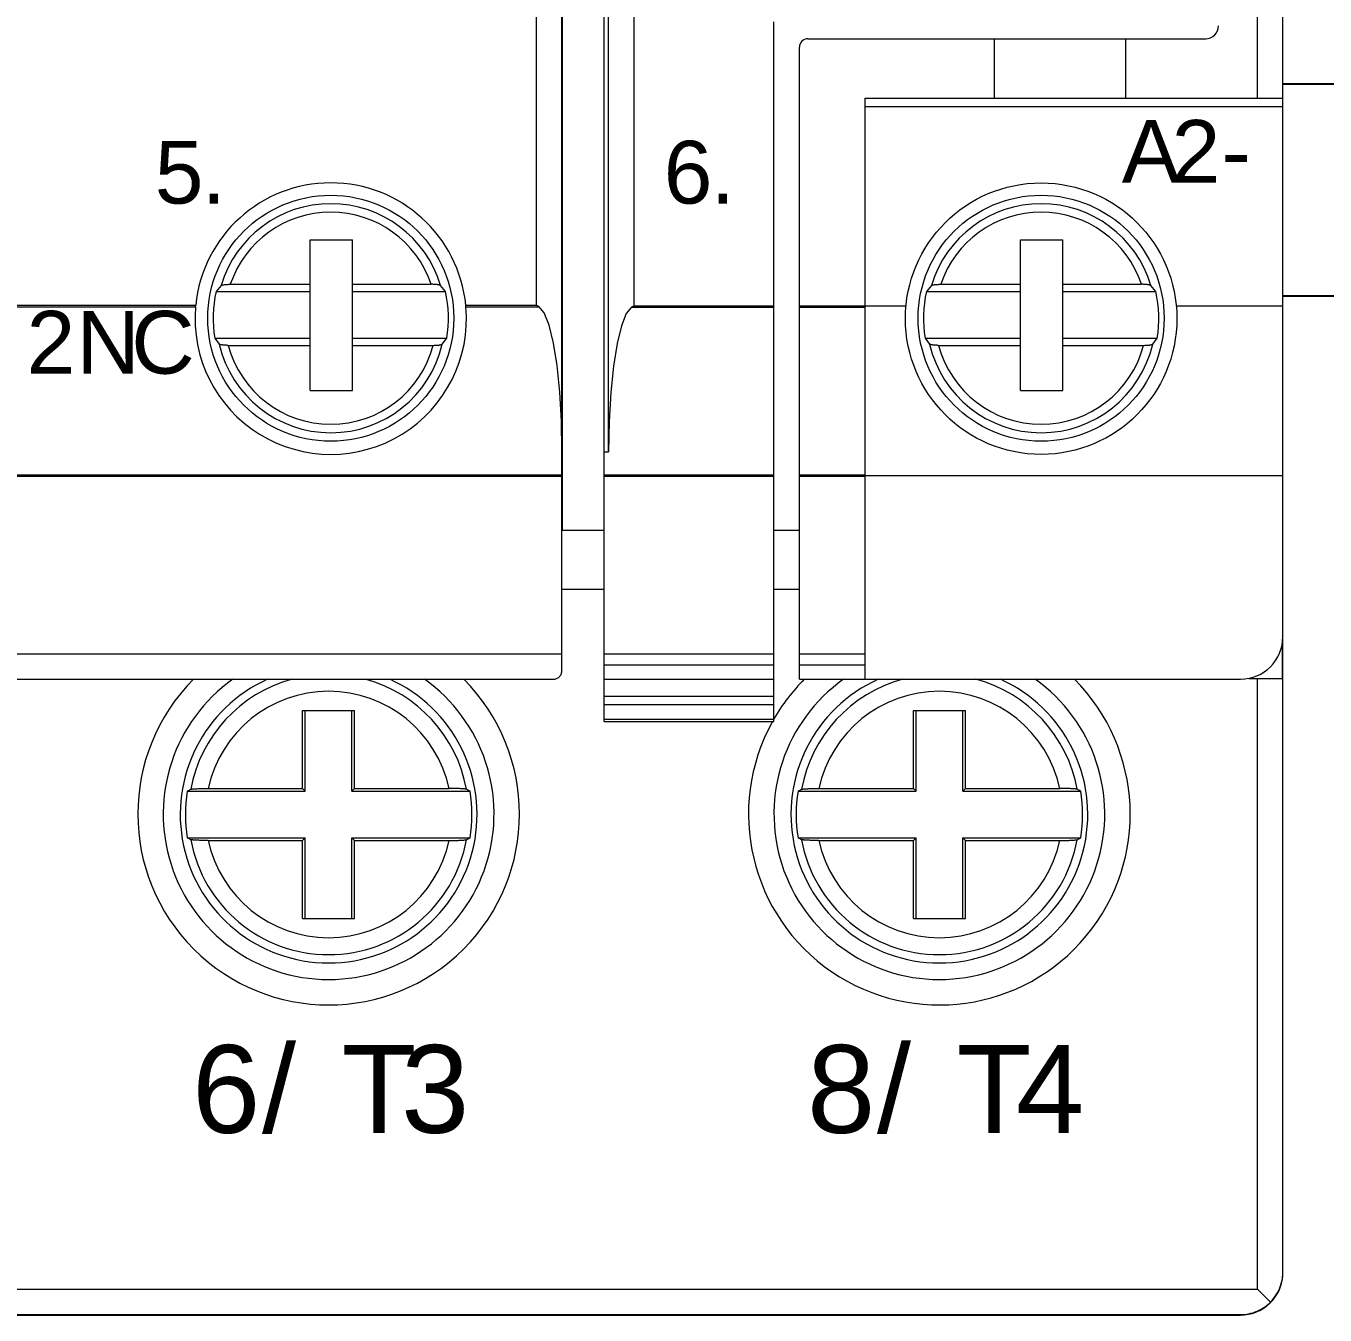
# Model space of a CAD drawing. Header units: millimetres. Extents: x 42356 to 50646, y 31507 to 39566.
# Drawn here: x 47828.06 to 47858.69, y 33159.46 to 33189.85 of the extents above; entities that cross this region are included whole.
import ezdxf

# ---------------------------------------------------------------- set-up
doc = ezdxf.new("R2010")
doc.units = ezdxf.units.MM
doc.set_wipeout_variables(frame=1)
doc.layers.add('000-PI-Oprema', color=30, linetype='Continuous', lineweight=5)
doc.layers.add('004-PI-DIN Šina', color=3, linetype='Continuous')
doc.styles.get("Standard").update_dxf_attribs({"font": 'arial.ttf'})

# ---------------------------------------------------------------- blocks, each defined once
blk = doc.blocks.new('*U103')
at = {"layer": '004-PI-DIN Šina'}
blk.add_lwpolyline([(540, -17.5), (540, 17.5), (0, 17.5), (0, -17.5)], close=True, dxfattribs=at)
blk.add_lwpolyline([(0, -12.5), (540, -12.5)], dxfattribs=at)
blk = doc.blocks.new('3RT2325-1BB40')
blk.add_wipeout([(48537.491, 38236.153), (48537.491, 38151.153), (48596.435, 38151.154), (48597.391, 38152.163), (48597.391, 38235.143), (48596.413, 38236.153)]).dxf.layer = '000-PI-Oprema'
at = {"layer": '000-PI-Oprema'}
for p, q in [((48581.391, 38165.143), (48581.391, 38222.143)), ((48580.391, 38166.343), (48580.391, 38220.943)), ((48580.401, 38169.653), (48580.401, 38217.653)), ((48581.491, 38171.504), (48581.491, 38215.782)), ((48579.791, 38174.959), (48579.791, 38212.327)), ((48582.091, 38174.948), (48582.091, 38212.338)), ((48596.791, 38179.843), (48596.791, 38207.443)), ((48597.391, 38179.843), (48597.391, 38207.443)), ((48585.391, 38165.143), (48585.391, 38181.643)), ((48586.191, 38181.243), (48595.571, 38181.243)), ((48590.591, 38179.843), (48590.591, 38181.243)), ((48593.691, 38179.843), (48593.691, 38181.243)), ((48585.991, 38166.143), (48585.991, 38181.043)), ((48587.541, 38179.843), (48597.391, 38179.843)), ((48587.541, 38166.143), (48587.541, 38179.843)), ((48597.391, 38179.643), (48597.391, 38179.843)), ((48587.541, 38179.643), (48597.391, 38179.643)), ((48597.391, 38174.943), (48597.391, 38179.643)), ((48574.456, 38176.503), (48575.456, 38176.503)), ((48574.456, 38175.453), (48574.456, 38176.503)), ((48575.456, 38175.453), (48575.456, 38176.503)), ((48591.206, 38176.503), (48592.206, 38176.503)), ((48591.206, 38175.453), (48591.206, 38176.503)), ((48592.206, 38175.453), (48592.206, 38176.503)), ((48572.354, 38175.424), (48572.238, 38175.283)), ((48572.354, 38175.424), (48572.357, 38175.427)), ((48572.357, 38175.427), (48572.361, 38175.429)), ((48572.361, 38175.429), (48572.366, 38175.432)), ((48572.366, 38175.432), (48572.372, 38175.434)), ((48572.372, 38175.434), (48572.38, 38175.436)), ((48572.38, 38175.436), (48572.389, 38175.438)), ((48572.389, 38175.438), (48572.399, 38175.441)), ((48572.399, 38175.441), (48572.41, 38175.442)), ((48572.41, 38175.442), (48572.421, 38175.444)), ((48572.421, 38175.444), (48572.434, 38175.446)), ((48572.434, 38175.446), (48572.448, 38175.447)), ((48572.448, 38175.447), (48572.462, 38175.449)), ((48572.462, 38175.449), (48572.477, 38175.45)), ((48572.477, 38175.45), (48572.492, 38175.451)), ((48572.492, 38175.451), (48572.507, 38175.452)), ((48572.507, 38175.452), (48572.523, 38175.452)), ((48572.523, 38175.452), (48572.54, 38175.453)), ((48572.54, 38175.453), (48572.556, 38175.453)), ((48572.556, 38175.453), (48572.573, 38175.453)), ((48572.573, 38175.453), (48574.456, 38175.453)), ((48574.456, 38175.283), (48574.456, 38175.453)), ((48575.456, 38175.453), (48577.31, 38175.453)), ((48575.456, 38175.283), (48575.456, 38175.453)), ((48577.323, 38175.453), (48577.31, 38175.453)), ((48577.337, 38175.453), (48577.323, 38175.453)), ((48577.35, 38175.453), (48577.337, 38175.453)), ((48577.364, 38175.452), (48577.35, 38175.453)), ((48577.377, 38175.451), (48577.364, 38175.452)), ((48577.39, 38175.451), (48577.377, 38175.451)), ((48577.402, 38175.45), (48577.39, 38175.451)), ((48577.414, 38175.449), (48577.402, 38175.45)), ((48577.426, 38175.448), (48577.414, 38175.449)), ((48577.438, 38175.447), (48577.426, 38175.448)), ((48577.449, 38175.446), (48577.438, 38175.447)), ((48577.46, 38175.444), (48577.449, 38175.446)), ((48577.469, 38175.443), (48577.46, 38175.444)), ((48577.478, 38175.441), (48577.469, 38175.443)), ((48577.487, 38175.44), (48577.478, 38175.441)), ((48577.495, 38175.438), (48577.487, 38175.44)), ((48577.503, 38175.436), (48577.495, 38175.438)), ((48577.509, 38175.434), (48577.503, 38175.436)), ((48577.514, 38175.433), (48577.509, 38175.434)), ((48577.519, 38175.431), (48577.514, 38175.433)), ((48577.523, 38175.429), (48577.519, 38175.431)), ((48577.526, 38175.426), (48577.523, 38175.429)), ((48577.529, 38175.424), (48577.526, 38175.426)), ((48577.644, 38175.283), (48577.529, 38175.424)), ((48589.104, 38175.424), (48588.988, 38175.283)), ((48589.104, 38175.424), (48589.107, 38175.427)), ((48589.107, 38175.427), (48589.111, 38175.429)), ((48589.111, 38175.429), (48589.116, 38175.432)), ((48589.116, 38175.432), (48589.122, 38175.434)), ((48589.122, 38175.434), (48589.13, 38175.436)), ((48589.13, 38175.436), (48589.139, 38175.438)), ((48589.139, 38175.438), (48589.149, 38175.441)), ((48589.149, 38175.441), (48589.16, 38175.442)), ((48589.16, 38175.442), (48589.171, 38175.444)), ((48589.171, 38175.444), (48589.184, 38175.446)), ((48589.184, 38175.446), (48589.198, 38175.447)), ((48589.198, 38175.447), (48589.212, 38175.449)), ((48589.212, 38175.449), (48589.227, 38175.45)), ((48589.227, 38175.45), (48589.242, 38175.451)), ((48589.242, 38175.451), (48589.257, 38175.452)), ((48589.257, 38175.452), (48589.273, 38175.452)), ((48589.273, 38175.452), (48589.29, 38175.453)), ((48589.29, 38175.453), (48589.306, 38175.453)), ((48589.306, 38175.453), (48589.323, 38175.453)), ((48589.323, 38175.453), (48591.206, 38175.453)), ((48591.206, 38175.283), (48591.206, 38175.453)), ((48592.206, 38175.453), (48594.06, 38175.453)), ((48592.206, 38175.283), (48592.206, 38175.453)), ((48594.073, 38175.453), (48594.06, 38175.453)), ((48594.087, 38175.453), (48594.073, 38175.453)), ((48594.1, 38175.453), (48594.087, 38175.453)), ((48594.114, 38175.452), (48594.1, 38175.453)), ((48594.127, 38175.451), (48594.114, 38175.452)), ((48594.14, 38175.451), (48594.127, 38175.451)), ((48594.152, 38175.45), (48594.14, 38175.451)), ((48594.164, 38175.449), (48594.152, 38175.45)), ((48594.176, 38175.448), (48594.164, 38175.449)), ((48594.188, 38175.447), (48594.176, 38175.448)), ((48594.199, 38175.446), (48594.188, 38175.447)), ((48594.21, 38175.444), (48594.199, 38175.446)), ((48594.219, 38175.443), (48594.21, 38175.444)), ((48594.228, 38175.441), (48594.219, 38175.443)), ((48594.237, 38175.44), (48594.228, 38175.441)), ((48594.245, 38175.438), (48594.237, 38175.44)), ((48594.253, 38175.436), (48594.245, 38175.438)), ((48594.259, 38175.434), (48594.253, 38175.436)), ((48594.264, 38175.433), (48594.259, 38175.434)), ((48594.269, 38175.431), (48594.264, 38175.433)), ((48594.273, 38175.429), (48594.269, 38175.431)), ((48594.276, 38175.426), (48594.273, 38175.429)), ((48594.279, 38175.424), (48594.276, 38175.426)), ((48594.394, 38175.283), (48594.279, 38175.424)), ((48572.238, 38175.283), (48574.456, 38175.283)), ((48574.456, 38174.183), (48574.456, 38175.283)), ((48575.456, 38175.283), (48577.644, 38175.283)), ((48575.456, 38174.183), (48575.456, 38175.283)), ((48588.988, 38175.283), (48591.206, 38175.283)), ((48591.206, 38174.183), (48591.206, 38175.283)), ((48592.206, 38175.283), (48594.394, 38175.283)), ((48592.206, 38174.183), (48592.206, 38175.283)), ((48561.275, 38174.959), (48571.757, 38174.959)), ((48561.279, 38174.924), (48571.754, 38174.924)), ((48571.754, 38174.934), (48571.755, 38174.939)), ((48571.754, 38174.929), (48571.754, 38174.934)), ((48571.754, 38174.924), (48571.754, 38174.929)), ((48571.755, 38174.944), (48571.756, 38174.949)), ((48571.755, 38174.939), (48571.755, 38174.944)), ((48571.756, 38174.954), (48571.757, 38174.959)), ((48571.756, 38174.949), (48571.756, 38174.954)), ((48578.126, 38174.954), (48578.125, 38174.959)), ((48578.125, 38174.959), (48579.791, 38174.959)), ((48578.126, 38174.949), (48578.126, 38174.954)), ((48578.127, 38174.944), (48578.126, 38174.949)), ((48578.127, 38174.939), (48578.127, 38174.944)), ((48578.128, 38174.934), (48578.127, 38174.939)), ((48578.128, 38174.929), (48578.128, 38174.934)), ((48578.129, 38174.924), (48578.128, 38174.929)), ((48578.129, 38174.924), (48579.851, 38174.924)), ((48579.8, 38174.954), (48579.791, 38174.959)), ((48579.808, 38174.949), (48579.8, 38174.954)), ((48579.817, 38174.944), (48579.808, 38174.949)), ((48579.825, 38174.939), (48579.817, 38174.944)), ((48579.834, 38174.934), (48579.825, 38174.939)), ((48579.842, 38174.929), (48579.834, 38174.934)), ((48579.851, 38174.924), (48579.842, 38174.929)), ((48582.031, 38174.913), (48582.04, 38174.918)), ((48582.031, 38174.913), (48585.391, 38174.913)), ((48582.04, 38174.918), (48582.048, 38174.923)), ((48582.048, 38174.923), (48582.057, 38174.928)), ((48582.057, 38174.928), (48582.066, 38174.933)), ((48582.066, 38174.933), (48582.074, 38174.938)), ((48582.074, 38174.938), (48582.083, 38174.943)), ((48582.083, 38174.943), (48582.091, 38174.948)), ((48582.091, 38174.948), (48585.391, 38174.948)), ((48585.991, 38174.948), (48587.541, 38174.948)), ((48585.991, 38174.913), (48587.541, 38174.913)), ((48587.541, 38174.943), (48588.505, 38174.943)), ((48594.877, 38174.943), (48597.391, 38174.943)), ((48597.391, 38170.946), (48597.391, 38174.943)), ((48572.205, 38174.183), (48574.456, 38174.183)), ((48572.205, 38174.183), (48572.311, 38174.042)), ((48572.313, 38174.04), (48572.311, 38174.042)), ((48572.316, 38174.038), (48572.313, 38174.04)), ((48572.32, 38174.036), (48572.316, 38174.038)), ((48572.325, 38174.034), (48572.32, 38174.036)), ((48572.33, 38174.032), (48572.325, 38174.034)), ((48572.336, 38174.03), (48572.33, 38174.032)), ((48572.343, 38174.028), (48572.336, 38174.03)), ((48572.351, 38174.027), (48572.343, 38174.028)), ((48572.359, 38174.025), (48572.351, 38174.027)), ((48572.368, 38174.023), (48572.359, 38174.025)), ((48572.377, 38174.022), (48572.368, 38174.023)), ((48572.387, 38174.021), (48572.377, 38174.022)), ((48572.398, 38174.019), (48572.387, 38174.021)), ((48572.409, 38174.018), (48572.398, 38174.019)), ((48572.421, 38174.017), (48572.409, 38174.018)), ((48572.433, 38174.016), (48572.421, 38174.017)), ((48572.445, 38174.015), (48572.433, 38174.016)), ((48572.458, 38174.015), (48572.445, 38174.015)), ((48572.471, 38174.014), (48572.458, 38174.015)), ((48572.484, 38174.014), (48572.471, 38174.014)), ((48572.498, 38174.013), (48572.484, 38174.014)), ((48572.511, 38174.013), (48572.498, 38174.013)), ((48572.524, 38174.013), (48572.511, 38174.013)), ((48572.524, 38174.013), (48574.456, 38174.013)), ((48574.456, 38174.013), (48574.456, 38174.183)), ((48574.456, 38172.953), (48574.456, 38174.013)), ((48575.456, 38174.183), (48577.677, 38174.183)), ((48575.456, 38174.013), (48575.456, 38174.183)), ((48575.456, 38174.013), (48577.358, 38174.013)), ((48575.456, 38172.953), (48575.456, 38174.013)), ((48577.358, 38174.013), (48577.374, 38174.013)), ((48577.374, 38174.013), (48577.39, 38174.014)), ((48577.39, 38174.014), (48577.407, 38174.014)), ((48577.407, 38174.014), (48577.423, 38174.015)), ((48577.423, 38174.015), (48577.438, 38174.016)), ((48577.438, 38174.016), (48577.452, 38174.016)), ((48577.452, 38174.016), (48577.467, 38174.018)), ((48577.467, 38174.018), (48577.481, 38174.019)), ((48577.481, 38174.019), (48577.494, 38174.021)), ((48577.494, 38174.021), (48577.506, 38174.022)), ((48577.506, 38174.022), (48577.517, 38174.024)), ((48577.517, 38174.024), (48577.528, 38174.026)), ((48577.528, 38174.026), (48577.537, 38174.028)), ((48577.537, 38174.028), (48577.546, 38174.03)), ((48577.546, 38174.03), (48577.553, 38174.032)), ((48577.553, 38174.032), (48577.559, 38174.034)), ((48577.559, 38174.034), (48577.564, 38174.037)), ((48577.564, 38174.037), (48577.568, 38174.039)), ((48577.568, 38174.039), (48577.571, 38174.042)), ((48577.571, 38174.042), (48577.677, 38174.183)), ((48588.955, 38174.183), (48591.206, 38174.183)), ((48588.955, 38174.183), (48589.061, 38174.042)), ((48589.063, 38174.04), (48589.061, 38174.042)), ((48589.066, 38174.038), (48589.063, 38174.04)), ((48589.07, 38174.036), (48589.066, 38174.038)), ((48589.075, 38174.034), (48589.07, 38174.036)), ((48589.08, 38174.032), (48589.075, 38174.034)), ((48589.086, 38174.03), (48589.08, 38174.032)), ((48589.093, 38174.028), (48589.086, 38174.03)), ((48589.101, 38174.027), (48589.093, 38174.028)), ((48589.109, 38174.025), (48589.101, 38174.027)), ((48589.118, 38174.023), (48589.109, 38174.025)), ((48589.127, 38174.022), (48589.118, 38174.023)), ((48589.137, 38174.021), (48589.127, 38174.022)), ((48589.148, 38174.019), (48589.137, 38174.021)), ((48589.159, 38174.018), (48589.148, 38174.019)), ((48589.171, 38174.017), (48589.159, 38174.018)), ((48589.183, 38174.016), (48589.171, 38174.017)), ((48589.195, 38174.015), (48589.183, 38174.016)), ((48589.208, 38174.015), (48589.195, 38174.015)), ((48589.221, 38174.014), (48589.208, 38174.015)), ((48589.234, 38174.014), (48589.221, 38174.014)), ((48589.248, 38174.013), (48589.234, 38174.014)), ((48589.261, 38174.013), (48589.248, 38174.013)), ((48589.274, 38174.013), (48589.261, 38174.013)), ((48589.274, 38174.013), (48591.206, 38174.013)), ((48591.206, 38174.013), (48591.206, 38174.183)), ((48591.206, 38172.953), (48591.206, 38174.013)), ((48592.206, 38174.183), (48594.427, 38174.183)), ((48592.206, 38174.013), (48592.206, 38174.183)), ((48592.206, 38174.013), (48594.108, 38174.013)), ((48592.206, 38172.953), (48592.206, 38174.013)), ((48594.108, 38174.013), (48594.124, 38174.013)), ((48594.124, 38174.013), (48594.14, 38174.014)), ((48594.14, 38174.014), (48594.157, 38174.014)), ((48594.157, 38174.014), (48594.173, 38174.015)), ((48594.173, 38174.015), (48594.188, 38174.016)), ((48594.188, 38174.016), (48594.202, 38174.016)), ((48594.202, 38174.016), (48594.217, 38174.018)), ((48594.217, 38174.018), (48594.231, 38174.019)), ((48594.231, 38174.019), (48594.244, 38174.021)), ((48594.244, 38174.021), (48594.256, 38174.022)), ((48594.256, 38174.022), (48594.267, 38174.024)), ((48594.267, 38174.024), (48594.278, 38174.026)), ((48594.278, 38174.026), (48594.287, 38174.028)), ((48594.287, 38174.028), (48594.296, 38174.03)), ((48594.296, 38174.03), (48594.303, 38174.032)), ((48594.303, 38174.032), (48594.309, 38174.034)), ((48594.309, 38174.034), (48594.314, 38174.037)), ((48594.314, 38174.037), (48594.318, 38174.039)), ((48594.318, 38174.039), (48594.321, 38174.042)), ((48594.321, 38174.042), (48594.427, 38174.183)), ((48574.456, 38172.953), (48575.456, 38172.953)), ((48591.206, 38172.953), (48592.206, 38172.953)), ((48581.391, 38171.504), (48581.491, 38171.504)), ((48552.391, 38170.962), (48580.391, 38170.962)), ((48552.391, 38170.927), (48580.391, 38170.927)), ((48581.391, 38170.961), (48585.391, 38170.961)), ((48581.391, 38170.927), (48585.391, 38170.927)), ((48585.991, 38170.961), (48587.541, 38170.961)), ((48585.991, 38170.927), (48587.541, 38170.927)), ((48587.541, 38170.946), (48597.391, 38170.946)), ((48597.391, 38167.143), (48597.391, 38170.946)), ((48580.391, 38169.653), (48581.391, 38169.653)), ((48585.391, 38169.653), (48585.991, 38169.653)), ((48580.391, 38168.263), (48581.391, 38168.263)), ((48585.391, 38168.263), (48585.991, 38168.263)), ((48597.381, 38166.163), (48597.381, 38167.002)), ((48597.391, 38166.163), (48597.391, 38167.135)), ((48552.475, 38166.743), (48580.391, 38166.743)), ((48581.391, 38166.743), (48585.391, 38166.743)), ((48585.991, 38166.743), (48587.541, 38166.743)), ((48580.344, 38166.215), (48580.357, 38166.232)), ((48580.357, 38166.232), (48580.368, 38166.25)), ((48580.368, 38166.25), (48580.378, 38166.271)), ((48580.378, 38166.271), (48580.385, 38166.293)), ((48580.385, 38166.293), (48580.389, 38166.317)), ((48580.389, 38166.317), (48580.391, 38166.343)), ((48581.391, 38166.479), (48585.391, 38166.479)), ((48585.991, 38166.479), (48587.541, 38166.479)), ((48553.391, 38166.143), (48580.191, 38166.143)), ((48580.191, 38166.143), (48580.209, 38166.144)), ((48580.209, 38166.144), (48580.227, 38166.147)), ((48580.227, 38166.147), (48580.246, 38166.151)), ((48580.246, 38166.151), (48580.264, 38166.157)), ((48580.264, 38166.157), (48580.281, 38166.165)), ((48580.281, 38166.165), (48580.299, 38166.174)), ((48580.299, 38166.174), (48580.315, 38166.186)), ((48580.315, 38166.186), (48580.33, 38166.199)), ((48580.33, 38166.199), (48580.344, 38166.215)), ((48581.391, 38166.143), (48585.391, 38166.143)), ((48585.991, 38166.143), (48587.541, 38166.143)), ((48587.541, 38166.143), (48596.391, 38166.143)), ((48596.59, 38166.163), (48597.391, 38166.163)), ((48596.791, 38151.763), (48596.791, 38166.163)), ((48597.391, 38152.163), (48597.391, 38166.163)), ((48581.391, 38165.743), (48585.391, 38165.743)), ((48574.278, 38165.403), (48575.504, 38165.403)), ((48574.278, 38163.566), (48574.278, 38165.403)), ((48574.341, 38163.503), (48574.341, 38165.403)), ((48575.441, 38163.503), (48575.441, 38165.403)), ((48575.504, 38163.566), (48575.504, 38165.403)), ((48581.391, 38165.543), (48585.391, 38165.543)), ((48588.678, 38165.403), (48589.904, 38165.403)), ((48588.678, 38163.566), (48588.678, 38165.403)), ((48588.741, 38163.503), (48588.741, 38165.403)), ((48589.841, 38163.503), (48589.841, 38165.403)), ((48589.904, 38163.566), (48589.904, 38165.403)), ((48581.391, 38165.197), (48585.391, 38165.197)), ((48581.391, 38165.143), (48585.391, 38165.143)), ((48571.559, 38163.503), (48571.57, 38163.509)), ((48571.559, 38163.503), (48574.341, 38163.503)), ((48571.57, 38163.509), (48571.582, 38163.516)), ((48571.582, 38163.516), (48571.594, 38163.522)), ((48571.594, 38163.522), (48571.606, 38163.528)), ((48571.606, 38163.528), (48571.617, 38163.534)), ((48571.617, 38163.534), (48571.629, 38163.541)), ((48571.629, 38163.541), (48571.64, 38163.547)), ((48571.64, 38163.547), (48571.645, 38163.549)), ((48571.645, 38163.549), (48571.652, 38163.55)), ((48571.652, 38163.55), (48571.661, 38163.552)), ((48571.661, 38163.552), (48571.673, 38163.553)), ((48571.673, 38163.553), (48571.686, 38163.555)), ((48571.686, 38163.555), (48571.703, 38163.556)), ((48571.703, 38163.556), (48571.722, 38163.558)), ((48571.722, 38163.558), (48571.742, 38163.559)), ((48571.742, 38163.559), (48571.763, 38163.56)), ((48571.763, 38163.56), (48571.787, 38163.561)), ((48571.787, 38163.561), (48571.812, 38163.562)), ((48571.812, 38163.562), (48571.84, 38163.563)), ((48571.84, 38163.563), (48571.868, 38163.564)), ((48571.868, 38163.564), (48571.896, 38163.564)), ((48571.896, 38163.564), (48571.925, 38163.565)), ((48571.925, 38163.565), (48571.956, 38163.565)), ((48571.956, 38163.565), (48571.988, 38163.566)), ((48571.988, 38163.566), (48572.02, 38163.566)), ((48572.02, 38163.566), (48572.05, 38163.566)), ((48572.05, 38163.566), (48574.278, 38163.566)), ((48574.341, 38163.503), (48574.278, 38163.566)), ((48575.441, 38163.503), (48575.504, 38163.566)), ((48575.441, 38163.503), (48578.224, 38163.503)), ((48575.504, 38163.566), (48577.732, 38163.566)), ((48577.757, 38163.566), (48577.732, 38163.566)), ((48577.783, 38163.566), (48577.757, 38163.566)), ((48577.81, 38163.566), (48577.783, 38163.566)), ((48577.836, 38163.565), (48577.81, 38163.566)), ((48577.861, 38163.565), (48577.836, 38163.565)), ((48577.885, 38163.564), (48577.861, 38163.565)), ((48577.908, 38163.564), (48577.885, 38163.564)), ((48577.932, 38163.563), (48577.908, 38163.564)), ((48577.955, 38163.563), (48577.932, 38163.563)), ((48577.977, 38163.562), (48577.955, 38163.563)), ((48577.998, 38163.561), (48577.977, 38163.562)), ((48578.017, 38163.56), (48577.998, 38163.561)), ((48578.035, 38163.559), (48578.017, 38163.56)), ((48578.052, 38163.558), (48578.035, 38163.559)), ((48578.068, 38163.557), (48578.052, 38163.558)), ((48578.083, 38163.556), (48578.068, 38163.557)), ((48578.096, 38163.555), (48578.083, 38163.556)), ((48578.108, 38163.553), (48578.096, 38163.555)), ((48578.118, 38163.552), (48578.108, 38163.553)), ((48578.126, 38163.551), (48578.118, 38163.552)), ((48578.133, 38163.55), (48578.126, 38163.551)), ((48578.138, 38163.548), (48578.133, 38163.55)), ((48578.142, 38163.547), (48578.138, 38163.548)), ((48578.153, 38163.541), (48578.142, 38163.547)), ((48578.165, 38163.534), (48578.153, 38163.541)), ((48578.177, 38163.528), (48578.165, 38163.534)), ((48578.188, 38163.522), (48578.177, 38163.528)), ((48578.2, 38163.516), (48578.188, 38163.522)), ((48578.212, 38163.509), (48578.2, 38163.516)), ((48578.224, 38163.503), (48578.212, 38163.509)), ((48585.959, 38163.503), (48585.97, 38163.509)), ((48585.959, 38163.503), (48588.741, 38163.503)), ((48585.97, 38163.509), (48585.982, 38163.516)), ((48585.982, 38163.516), (48585.994, 38163.522)), ((48585.994, 38163.522), (48586.006, 38163.528)), ((48586.006, 38163.528), (48586.017, 38163.534)), ((48586.017, 38163.534), (48586.029, 38163.541)), ((48586.029, 38163.541), (48586.04, 38163.547)), ((48586.04, 38163.547), (48586.045, 38163.549)), ((48586.045, 38163.549), (48586.052, 38163.55)), ((48586.052, 38163.55), (48586.061, 38163.552)), ((48586.061, 38163.552), (48586.073, 38163.553)), ((48586.073, 38163.553), (48586.086, 38163.555)), ((48586.086, 38163.555), (48586.103, 38163.556)), ((48586.103, 38163.556), (48586.122, 38163.558)), ((48586.122, 38163.558), (48586.142, 38163.559)), ((48586.142, 38163.559), (48586.163, 38163.56)), ((48586.163, 38163.56), (48586.187, 38163.561)), ((48586.187, 38163.561), (48586.212, 38163.562)), ((48586.212, 38163.562), (48586.24, 38163.563)), ((48586.24, 38163.563), (48586.268, 38163.564)), ((48586.268, 38163.564), (48586.296, 38163.564)), ((48586.296, 38163.564), (48586.325, 38163.565)), ((48586.325, 38163.565), (48586.356, 38163.565)), ((48586.356, 38163.565), (48586.388, 38163.566)), ((48586.388, 38163.566), (48586.42, 38163.566)), ((48586.42, 38163.566), (48586.45, 38163.566)), ((48586.45, 38163.566), (48588.678, 38163.566)), ((48588.741, 38163.503), (48588.678, 38163.566)), ((48589.841, 38163.503), (48589.904, 38163.566)), ((48589.841, 38163.503), (48592.624, 38163.503)), ((48589.904, 38163.566), (48592.132, 38163.566)), ((48592.157, 38163.566), (48592.132, 38163.566)), ((48592.183, 38163.566), (48592.157, 38163.566)), ((48592.21, 38163.566), (48592.183, 38163.566)), ((48592.236, 38163.565), (48592.21, 38163.566)), ((48592.261, 38163.565), (48592.236, 38163.565)), ((48592.285, 38163.564), (48592.261, 38163.565)), ((48592.308, 38163.564), (48592.285, 38163.564)), ((48592.332, 38163.563), (48592.308, 38163.564)), ((48592.355, 38163.563), (48592.332, 38163.563)), ((48592.377, 38163.562), (48592.355, 38163.563)), ((48592.398, 38163.561), (48592.377, 38163.562)), ((48592.417, 38163.56), (48592.398, 38163.561)), ((48592.435, 38163.559), (48592.417, 38163.56)), ((48592.452, 38163.558), (48592.435, 38163.559)), ((48592.468, 38163.557), (48592.452, 38163.558)), ((48592.483, 38163.556), (48592.468, 38163.557)), ((48592.496, 38163.555), (48592.483, 38163.556)), ((48592.508, 38163.553), (48592.496, 38163.555)), ((48592.518, 38163.552), (48592.508, 38163.553)), ((48592.526, 38163.551), (48592.518, 38163.552)), ((48592.533, 38163.55), (48592.526, 38163.551)), ((48592.538, 38163.548), (48592.533, 38163.55)), ((48592.542, 38163.547), (48592.538, 38163.548)), ((48592.553, 38163.541), (48592.542, 38163.547)), ((48592.565, 38163.534), (48592.553, 38163.541)), ((48592.577, 38163.528), (48592.565, 38163.534)), ((48592.588, 38163.522), (48592.577, 38163.528)), ((48592.6, 38163.516), (48592.588, 38163.522)), ((48592.612, 38163.509), (48592.6, 38163.516)), ((48592.624, 38163.503), (48592.612, 38163.509)), ((48571.57, 38162.397), (48571.559, 38162.403)), ((48571.559, 38162.403), (48574.341, 38162.403)), ((48571.582, 38162.391), (48571.57, 38162.397)), ((48571.594, 38162.384), (48571.582, 38162.391)), ((48571.606, 38162.378), (48571.594, 38162.384)), ((48571.617, 38162.372), (48571.606, 38162.378)), ((48571.629, 38162.366), (48571.617, 38162.372)), ((48571.64, 38162.359), (48571.629, 38162.366)), ((48571.644, 38162.358), (48571.64, 38162.359)), ((48571.649, 38162.357), (48571.644, 38162.358)), ((48571.656, 38162.355), (48571.649, 38162.357)), ((48571.665, 38162.354), (48571.656, 38162.355)), ((48571.674, 38162.353), (48571.665, 38162.354)), ((48571.686, 38162.352), (48571.674, 38162.353)), ((48571.699, 38162.35), (48571.686, 38162.352)), ((48571.714, 38162.349), (48571.699, 38162.35)), ((48571.73, 38162.348), (48571.714, 38162.349)), ((48571.748, 38162.347), (48571.73, 38162.348)), ((48571.765, 38162.346), (48571.748, 38162.347)), ((48571.784, 38162.345), (48571.765, 38162.346)), ((48571.805, 38162.344), (48571.784, 38162.345)), ((48571.828, 38162.344), (48571.805, 38162.344)), ((48571.851, 38162.343), (48571.828, 38162.344)), ((48571.874, 38162.342), (48571.851, 38162.343)), ((48571.897, 38162.342), (48571.874, 38162.342)), ((48571.921, 38162.341), (48571.897, 38162.342)), ((48571.946, 38162.341), (48571.921, 38162.341)), ((48571.973, 38162.341), (48571.946, 38162.341)), ((48571.999, 38162.34), (48571.973, 38162.341)), ((48572.025, 38162.34), (48571.999, 38162.34)), ((48572.05, 38162.34), (48572.025, 38162.34)), ((48572.05, 38162.34), (48574.278, 38162.34)), ((48574.278, 38162.34), (48574.341, 38162.403)), ((48574.278, 38160.503), (48574.278, 38162.34)), ((48574.341, 38160.503), (48574.341, 38162.403)), ((48575.504, 38162.34), (48575.441, 38162.403)), ((48575.441, 38162.403), (48578.224, 38162.403)), ((48575.441, 38160.503), (48575.441, 38162.403)), ((48575.504, 38162.34), (48577.732, 38162.34)), ((48575.504, 38160.503), (48575.504, 38162.34)), ((48577.732, 38162.34), (48577.762, 38162.34)), ((48577.762, 38162.34), (48577.794, 38162.34)), ((48577.794, 38162.34), (48577.826, 38162.341)), ((48577.826, 38162.341), (48577.857, 38162.341)), ((48577.857, 38162.341), (48577.886, 38162.342)), ((48577.886, 38162.342), (48577.914, 38162.342)), ((48577.914, 38162.342), (48577.943, 38162.343)), ((48577.943, 38162.343), (48577.97, 38162.344)), ((48577.97, 38162.344), (48577.996, 38162.345)), ((48577.996, 38162.345), (48578.019, 38162.346)), ((48578.019, 38162.346), (48578.04, 38162.347)), ((48578.04, 38162.347), (48578.061, 38162.349)), ((48578.061, 38162.349), (48578.079, 38162.35)), ((48578.079, 38162.35), (48578.096, 38162.352)), ((48578.096, 38162.352), (48578.109, 38162.353)), ((48578.109, 38162.353), (48578.121, 38162.354)), ((48578.121, 38162.354), (48578.13, 38162.356)), ((48578.13, 38162.356), (48578.137, 38162.358)), ((48578.137, 38162.358), (48578.142, 38162.359)), ((48578.142, 38162.359), (48578.153, 38162.366)), ((48578.153, 38162.366), (48578.165, 38162.372)), ((48578.165, 38162.372), (48578.177, 38162.378)), ((48578.177, 38162.378), (48578.188, 38162.384)), ((48578.188, 38162.384), (48578.2, 38162.391)), ((48578.2, 38162.391), (48578.212, 38162.397)), ((48578.212, 38162.397), (48578.224, 38162.403)), ((48585.97, 38162.397), (48585.959, 38162.403)), ((48585.959, 38162.403), (48588.741, 38162.403)), ((48585.982, 38162.391), (48585.97, 38162.397)), ((48585.994, 38162.384), (48585.982, 38162.391)), ((48586.006, 38162.378), (48585.994, 38162.384)), ((48586.017, 38162.372), (48586.006, 38162.378)), ((48586.029, 38162.366), (48586.017, 38162.372)), ((48586.04, 38162.359), (48586.029, 38162.366)), ((48586.044, 38162.358), (48586.04, 38162.359)), ((48586.049, 38162.357), (48586.044, 38162.358)), ((48586.056, 38162.355), (48586.049, 38162.357)), ((48586.065, 38162.354), (48586.056, 38162.355)), ((48586.074, 38162.353), (48586.065, 38162.354)), ((48586.086, 38162.352), (48586.074, 38162.353)), ((48586.099, 38162.35), (48586.086, 38162.352)), ((48586.114, 38162.349), (48586.099, 38162.35)), ((48586.13, 38162.348), (48586.114, 38162.349)), ((48586.148, 38162.347), (48586.13, 38162.348)), ((48586.165, 38162.346), (48586.148, 38162.347)), ((48586.184, 38162.345), (48586.165, 38162.346)), ((48586.205, 38162.344), (48586.184, 38162.345)), ((48586.228, 38162.344), (48586.205, 38162.344)), ((48586.251, 38162.343), (48586.228, 38162.344)), ((48586.274, 38162.342), (48586.251, 38162.343)), ((48586.297, 38162.342), (48586.274, 38162.342)), ((48586.321, 38162.341), (48586.297, 38162.342)), ((48586.346, 38162.341), (48586.321, 38162.341)), ((48586.373, 38162.341), (48586.346, 38162.341)), ((48586.399, 38162.34), (48586.373, 38162.341)), ((48586.425, 38162.34), (48586.399, 38162.34)), ((48586.45, 38162.34), (48586.425, 38162.34)), ((48586.45, 38162.34), (48588.678, 38162.34)), ((48588.678, 38162.34), (48588.741, 38162.403)), ((48588.678, 38160.503), (48588.678, 38162.34)), ((48588.741, 38160.503), (48588.741, 38162.403)), ((48589.904, 38162.34), (48589.841, 38162.403)), ((48589.841, 38162.403), (48592.624, 38162.403)), ((48589.841, 38160.503), (48589.841, 38162.403)), ((48589.904, 38162.34), (48592.132, 38162.34)), ((48589.904, 38160.503), (48589.904, 38162.34)), ((48592.132, 38162.34), (48592.162, 38162.34)), ((48592.162, 38162.34), (48592.194, 38162.34)), ((48592.194, 38162.34), (48592.226, 38162.341)), ((48592.226, 38162.341), (48592.257, 38162.341)), ((48592.257, 38162.341), (48592.286, 38162.342)), ((48592.286, 38162.342), (48592.314, 38162.342)), ((48592.314, 38162.342), (48592.343, 38162.343)), ((48592.343, 38162.343), (48592.37, 38162.344)), ((48592.37, 38162.344), (48592.396, 38162.345)), ((48592.396, 38162.345), (48592.419, 38162.346)), ((48592.419, 38162.346), (48592.44, 38162.347)), ((48592.44, 38162.347), (48592.461, 38162.349)), ((48592.461, 38162.349), (48592.479, 38162.35)), ((48592.479, 38162.35), (48592.496, 38162.352)), ((48592.496, 38162.352), (48592.509, 38162.353)), ((48592.509, 38162.353), (48592.521, 38162.354)), ((48592.521, 38162.354), (48592.53, 38162.356)), ((48592.53, 38162.356), (48592.537, 38162.358)), ((48592.537, 38162.358), (48592.542, 38162.359)), ((48592.542, 38162.359), (48592.553, 38162.366)), ((48592.553, 38162.366), (48592.565, 38162.372)), ((48592.565, 38162.372), (48592.577, 38162.378)), ((48592.577, 38162.378), (48592.588, 38162.384)), ((48592.588, 38162.384), (48592.6, 38162.391)), ((48592.6, 38162.391), (48592.612, 38162.397)), ((48592.612, 38162.397), (48592.624, 38162.403)), ((48574.278, 38160.503), (48575.504, 38160.503)), ((48588.678, 38160.503), (48589.904, 38160.503)), ((48597.39, 38152.115), (48597.391, 38152.163)), ((48597.391, 38152.153), (48597.391, 38152.154)), ((48597.329, 38151.817), (48597.346, 38151.866)), ((48597.346, 38151.866), (48597.36, 38151.916)), ((48597.36, 38151.916), (48597.372, 38151.967)), ((48597.372, 38151.967), (48597.38, 38152.017)), ((48597.38, 38152.017), (48597.386, 38152.066)), ((48597.386, 38152.066), (48597.39, 38152.115)), ((48552.991, 38151.763), (48596.791, 38151.763)), ((48597.098, 38151.456), (48596.791, 38151.763)), ((48597.138, 38151.498), (48597.173, 38151.54)), ((48597.161, 38151.514), (48597.195, 38151.559)), ((48597.173, 38151.54), (48597.205, 38151.583)), ((48597.195, 38151.559), (48597.227, 38151.605)), ((48597.205, 38151.583), (48597.235, 38151.627)), ((48597.227, 38151.605), (48597.257, 38151.653)), ((48597.235, 38151.627), (48597.262, 38151.672)), ((48597.257, 38151.653), (48597.284, 38151.703)), ((48597.262, 38151.672), (48597.287, 38151.719)), ((48597.284, 38151.703), (48597.308, 38151.753)), ((48597.287, 38151.719), (48597.309, 38151.768)), ((48597.303, 38151.753), (48597.308, 38151.753)), ((48597.309, 38151.768), (48597.329, 38151.817)), ((48596.688, 38151.208), (48596.738, 38151.225)), ((48596.71, 38151.205), (48596.755, 38151.222)), ((48596.738, 38151.225), (48596.787, 38151.245)), ((48596.755, 38151.222), (48596.8, 38151.241)), ((48596.787, 38151.245), (48596.835, 38151.267)), ((48596.8, 38151.241), (48596.844, 38151.262)), ((48596.835, 38151.267), (48596.882, 38151.292)), ((48596.844, 38151.262), (48596.887, 38151.285)), ((48596.882, 38151.292), (48596.928, 38151.319)), ((48596.887, 38151.285), (48596.929, 38151.31)), ((48596.928, 38151.319), (48596.972, 38151.349)), ((48596.929, 38151.31), (48596.97, 38151.337)), ((48596.97, 38151.337), (48597.009, 38151.367)), ((48596.972, 38151.349), (48597.014, 38151.381)), ((48597.009, 38151.367), (48597.047, 38151.399)), ((48597.014, 38151.381), (48597.056, 38151.417)), ((48597.047, 38151.399), (48597.086, 38151.434)), ((48597.056, 38151.417), (48597.098, 38151.456)), ((48597.086, 38151.434), (48597.124, 38151.473)), ((48597.098, 38151.456), (48597.138, 38151.498)), ((48597.124, 38151.473), (48597.161, 38151.514)), ((48553.391, 38151.163), (48596.391, 38151.163)), ((48553.401, 38151.153), (48596.381, 38151.153)), ((48596.381, 38151.153), (48596.391, 38151.153)), ((48596.391, 38151.163), (48596.439, 38151.164)), ((48596.391, 38151.153), (48596.435, 38151.154)), ((48596.435, 38151.154), (48596.48, 38151.157)), ((48596.439, 38151.164), (48596.488, 38151.168)), ((48596.48, 38151.157), (48596.525, 38151.162)), ((48596.488, 38151.168), (48596.538, 38151.174)), ((48596.525, 38151.162), (48596.571, 38151.17)), ((48596.538, 38151.174), (48596.588, 38151.183)), ((48596.571, 38151.17), (48596.618, 38151.179)), ((48596.588, 38151.183), (48596.638, 38151.194)), ((48596.618, 38151.179), (48596.664, 38151.191)), ((48596.638, 38151.194), (48596.688, 38151.208)), ((48596.664, 38151.191), (48596.71, 38151.205))]:
    blk.add_line(p, q, dxfattribs=at)
for points in [[(48580.391, 38171.515), (48580.378, 38172.23), (48580.339, 38172.913), (48580.276, 38173.535), (48580.191, 38174.068), (48580.089, 38174.488), (48579.974, 38174.778), (48579.851, 38174.924)], [(48582.031, 38174.913), (48581.908, 38174.767), (48581.793, 38174.477), (48581.691, 38174.057), (48581.606, 38173.524), (48581.543, 38172.902), (48581.504, 38172.219), (48581.491, 38171.504)]]:
    blk.add_lwpolyline(points, dxfattribs=at)
for centre, radius in [((48591.691, 38174.643), 3.2), ((48574.941, 38174.653), 2.9), ((48591.691, 38174.653), 2.9)]:
    blk.add_circle(centre, radius, dxfattribs=at)
for centre, radius, start, end in [((48595.571, 38181.543), 0.3, 270.0001, 0.0001), ((48586.191, 38181.043), 0.2, 89.9999, 179.9999), ((48574.941, 38174.643), 3.2, 5.6645, 174.3355), ((48574.941, 38174.653), 2.7, 90, 163.4023), ((48574.941, 38174.653), 2.7, 16.5977, 90), ((48591.691, 38174.653), 2.7, 90, 163.4023), ((48591.691, 38174.653), 2.7, 16.5977, 90), ((48574.941, 38174.653), 2.5, 18.6629, 161.3371), ((48591.691, 38174.653), 2.5, 18.6629, 161.3371), ((48574.941, 38174.653), 2.776, 166.8814, 189.7486), ((48574.941, 38174.653), 2.776, 350.2514, 13.1186), ((48591.691, 38174.653), 2.776, 166.8814, 189.7486), ((48591.691, 38174.653), 2.776, 350.2514, 13.1186), ((48574.941, 38174.643), 3.2, 174.956, 5.044), ((48574.941, 38174.653), 2.7, 193.0846, 346.9154), ((48574.941, 38174.653), 2.5, 194.8328, 345.1672), ((48591.691, 38174.653), 2.7, 193.0846, 346.9154), ((48591.691, 38174.653), 2.5, 194.8328, 345.1672), ((48596.391, 38167.143), 1, 270, 0), ((48574.891, 38162.963), 4.5, 135.0354, 44.9646), ((48574.891, 38162.963), 3.9, 125.3742, 54.6258), ((48574.891, 38162.953), 3.5, 114.2956, 65.7044), ((48574.891, 38162.953), 3.304, 105.1239, 169.6488), ((48574.891, 38162.953), 3.304, 10.3512, 74.8761), ((48589.291, 38162.963), 4.5, 151.0237, 44.9645), ((48589.291, 38162.963), 3.9, 125.3742, 54.6257), ((48589.291, 38162.963), 4.5, 135.0354, 150.0733), ((48589.291, 38162.953), 3.5, 114.2957, 65.7043), ((48589.291, 38162.953), 3.304, 105.1241, 169.6488), ((48589.291, 38162.953), 3.304, 10.3512, 74.8759), ((48574.891, 38162.953), 2.906, 12.1754, 167.8246), ((48589.291, 38162.953), 2.906, 12.1754, 167.8246), ((48574.891, 38162.953), 3.378, 170.6281, 189.3718), ((48574.891, 38162.953), 3.378, 350.6282, 9.3719), ((48589.291, 38162.953), 3.378, 170.6281, 189.3718), ((48589.291, 38162.953), 3.378, 350.6282, 9.3719), ((48574.891, 38162.953), 3.304, 190.3512, 270), ((48574.891, 38162.953), 2.906, 192.1754, 347.8246), ((48574.891, 38162.953), 3.304, 270, 349.6488), ((48589.291, 38162.953), 3.304, 190.3512, 270), ((48589.291, 38162.953), 2.906, 192.1754, 347.8246), ((48589.291, 38162.953), 3.304, 270, 349.6488), ((48596.391, 38152.153), 1, 336.4217, 0), ((48596.381, 38152.153), 1, 270, 315.4052)]:
    blk.add_arc(centre, radius, start, end, dxfattribs=at)
for s, height, p in [('A', 1.479, (48593.591, 38177.846)), ('2', 1.479, (48594.768, 38177.846)), ('5', 1.479, (48570.791, 38177.356)), ('6', 1.479, (48582.791, 38177.356)), ('-', 1.479, (48595.946, 38177.846)), ('.', 1.479, (48571.899, 38177.356)), ('.', 1.479, (48583.899, 38177.356)), ('2', 1.479, (48567.768, 38173.346)), ('N', 1.479, (48568.946, 38173.346)), ('C', 1.479, (48570.238, 38173.346)), ('6', 2.07, (48571.671, 38155.447)), ('/', 2.07, (48573.319, 38155.447)), ('T', 2.07, (48575.199, 38155.447)), ('3', 2.07, (48576.598, 38155.447)), ('8', 2.07, (48586.171, 38155.447)), ('/', 2.07, (48587.819, 38155.447)), ('T', 2.07, (48589.699, 38155.447)), ('4', 2.07, (48591.098, 38155.447))]:
    blk.add_text(s, height=height, dxfattribs=at).set_placement(p)

msp = doc.modelspace()

# ---------------------------------------------------------------- block references
msp.add_blockref('*U103', (47547.526, 33200.989))

# ---------------------------------------------------------------- next in the draw order: block references
at = {"layer": '000-PI-Oprema'}
msp.add_blockref('3RT2325-1BB40', (-739.696, -4991.691), dxfattribs=at)

doc.saveas('drawing.dxf')
